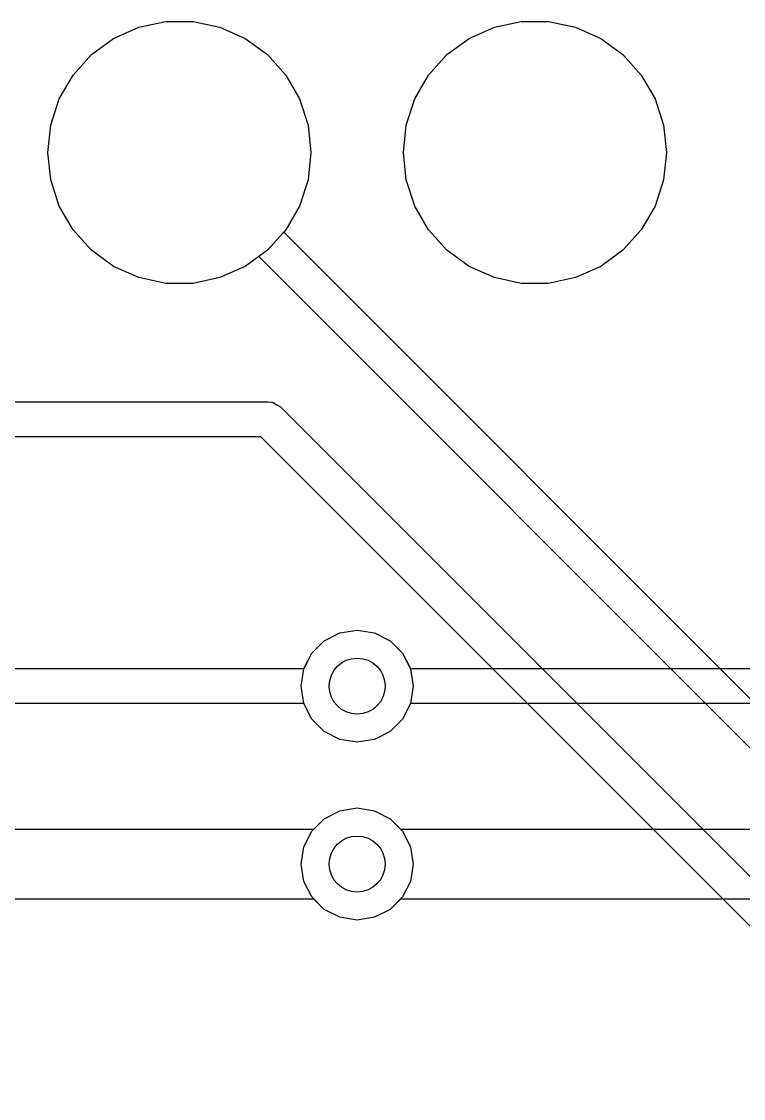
# Model space of a CAD drawing. Header units: millimetres. Extents: x 0 to 489, y -139 to 89.
# Drawn here: x 130.09 to 135.25, y -33.82 to -26.13 of the extents above; entities that cross this region are included whole.
import ezdxf

# ---------------------------------------------------------------- set-up
doc = ezdxf.new("R2010")
doc.units = ezdxf.units.MM
doc.header["$MEASUREMENT"] = 0
doc.layers.add('BLACK', color=7, linetype='CONTINUOUS')

msp = doc.modelspace()

# ---------------------------------------------------------------- linework, layer by layer
at = {"layer": 'BLACK', "linetype": 'Continuous'}
for p, q in [((130.93024, -26.17042), (131.12224, -26.12952)), ((130.93024, -26.17042), (131.12224, -26.12952)), ((130.93024, -26.17042), (131.12224, -26.12952)), ((130.93024, -26.17042), (131.12224, -26.12952)), ((131.12224, -26.12952), (131.31824, -26.12952)), ((131.12224, -26.12952), (131.31824, -26.12952)), ((131.12224, -26.12952), (131.31824, -26.12952)), ((131.12224, -26.12952), (131.31824, -26.12952)), ((131.31824, -26.12952), (131.51024, -26.17042)), ((131.31824, -26.12952), (131.51024, -26.17042)), ((131.31824, -26.12952), (131.51024, -26.17042)), ((131.31824, -26.12952), (131.51024, -26.17042)), ((133.47024, -26.17042), (133.66224, -26.12952)), ((133.47024, -26.17042), (133.66224, -26.12952)), ((133.47024, -26.17042), (133.66224, -26.12952)), ((133.47024, -26.17042), (133.66224, -26.12952)), ((133.66224, -26.12952), (133.85824, -26.12952)), ((133.66224, -26.12952), (133.85824, -26.12952)), ((133.66224, -26.12952), (133.85824, -26.12952)), ((133.66224, -26.12952), (133.85824, -26.12952)), ((133.85824, -26.12952), (134.05024, -26.17042)), ((133.85824, -26.12952), (134.05024, -26.17042)), ((133.85824, -26.12952), (134.05024, -26.17042)), ((133.85824, -26.12952), (134.05024, -26.17042)), ((130.75024, -26.25032), (130.93024, -26.17042)), ((130.75024, -26.25032), (130.93024, -26.17042)), ((130.75024, -26.25032), (130.93024, -26.17042)), ((130.75024, -26.25032), (130.93024, -26.17042)), ((131.51024, -26.17042), (131.69024, -26.25032)), ((131.51024, -26.17042), (131.69024, -26.25032)), ((131.51024, -26.17042), (131.69024, -26.25032)), ((131.51024, -26.17042), (131.69024, -26.25032)), ((133.29024, -26.25032), (133.47024, -26.17042)), ((133.29024, -26.25032), (133.47024, -26.17042)), ((133.29024, -26.25032), (133.47024, -26.17042)), ((133.29024, -26.25032), (133.47024, -26.17042)), ((134.05024, -26.17042), (134.23024, -26.25032)), ((134.05024, -26.17042), (134.23024, -26.25032)), ((134.05024, -26.17042), (134.23024, -26.25032)), ((134.05024, -26.17042), (134.23024, -26.25032)), ((130.59124, -26.36582), (130.75024, -26.25032)), ((130.59124, -26.36582), (130.75024, -26.25032)), ((130.59124, -26.36582), (130.75024, -26.25032)), ((130.59124, -26.36582), (130.75024, -26.25032)), ((131.69024, -26.25032), (131.84924, -26.36582)), ((131.69024, -26.25032), (131.84924, -26.36582)), ((131.69024, -26.25032), (131.84924, -26.36582)), ((131.69024, -26.25032), (131.84924, -26.36582)), ((133.13124, -26.36582), (133.29024, -26.25032)), ((133.13124, -26.36582), (133.29024, -26.25032)), ((133.13124, -26.36582), (133.29024, -26.25032)), ((133.13124, -26.36582), (133.29024, -26.25032)), ((134.23024, -26.25032), (134.38924, -26.36582)), ((134.23024, -26.25032), (134.38924, -26.36582)), ((134.23024, -26.25032), (134.38924, -26.36582)), ((134.23024, -26.25032), (134.38924, -26.36582)), ((130.46024, -26.51182), (130.59124, -26.36582)), ((130.46024, -26.51182), (130.59124, -26.36582)), ((130.46024, -26.51182), (130.59124, -26.36582)), ((130.46024, -26.51182), (130.59124, -26.36582)), ((131.84924, -26.36582), (131.98024, -26.51182)), ((131.84924, -26.36582), (131.98024, -26.51182)), ((131.84924, -26.36582), (131.98024, -26.51182)), ((131.84924, -26.36582), (131.98024, -26.51182)), ((133.00024, -26.51182), (133.13124, -26.36582)), ((133.00024, -26.51182), (133.13124, -26.36582)), ((133.00024, -26.51182), (133.13124, -26.36582)), ((133.00024, -26.51182), (133.13124, -26.36582)), ((134.38924, -26.36582), (134.52024, -26.51182)), ((134.38924, -26.36582), (134.52024, -26.51182)), ((134.38924, -26.36582), (134.52024, -26.51182)), ((134.38924, -26.36582), (134.52024, -26.51182)), ((130.36124, -26.68192), (130.46024, -26.51182)), ((130.36124, -26.68192), (130.46024, -26.51182)), ((130.36124, -26.68192), (130.46024, -26.51182)), ((130.36124, -26.68192), (130.46024, -26.51182)), ((131.98024, -26.51182), (132.07924, -26.68192)), ((131.98024, -26.51182), (132.07924, -26.68192)), ((131.98024, -26.51182), (132.07924, -26.68192)), ((131.98024, -26.51182), (132.07924, -26.68192)), ((132.90124, -26.68192), (133.00024, -26.51182)), ((132.90124, -26.68192), (133.00024, -26.51182)), ((132.90124, -26.68192), (133.00024, -26.51182)), ((132.90124, -26.68192), (133.00024, -26.51182)), ((134.52024, -26.51182), (134.61924, -26.68192)), ((134.52024, -26.51182), (134.61924, -26.68192)), ((134.52024, -26.51182), (134.61924, -26.68192)), ((134.52024, -26.51182), (134.61924, -26.68192)), ((130.30124, -26.86882), (130.36124, -26.68192)), ((130.30124, -26.86882), (130.36124, -26.68192)), ((130.30124, -26.86882), (130.36124, -26.68192)), ((130.30124, -26.86882), (130.36124, -26.68192)), ((132.07924, -26.68192), (132.13924, -26.86882)), ((132.07924, -26.68192), (132.13924, -26.86882)), ((132.07924, -26.68192), (132.13924, -26.86882)), ((132.07924, -26.68192), (132.13924, -26.86882)), ((132.84124, -26.86882), (132.90124, -26.68192)), ((132.84124, -26.86882), (132.90124, -26.68192)), ((132.84124, -26.86882), (132.90124, -26.68192)), ((132.84124, -26.86882), (132.90124, -26.68192)), ((134.61924, -26.68192), (134.67924, -26.86882)), ((134.61924, -26.68192), (134.67924, -26.86882)), ((134.61924, -26.68192), (134.67924, -26.86882)), ((134.61924, -26.68192), (134.67924, -26.86882)), ((130.28024, -27.06422), (130.30124, -26.86882)), ((130.28024, -27.06422), (130.30124, -26.86882)), ((130.28024, -27.06422), (130.30124, -26.86882)), ((130.28024, -27.06422), (130.30124, -26.86882)), ((132.13924, -26.86882), (132.16024, -27.06422)), ((132.13924, -26.86882), (132.16024, -27.06422)), ((132.13924, -26.86882), (132.16024, -27.06422)), ((132.13924, -26.86882), (132.16024, -27.06422)), ((132.82024, -27.06422), (132.84124, -26.86882)), ((132.82024, -27.06422), (132.84124, -26.86882)), ((132.82024, -27.06422), (132.84124, -26.86882)), ((132.82024, -27.06422), (132.84124, -26.86882)), ((134.67924, -26.86882), (134.70024, -27.06422)), ((134.67924, -26.86882), (134.70024, -27.06422)), ((134.67924, -26.86882), (134.70024, -27.06422)), ((134.67924, -26.86882), (134.70024, -27.06422)), ((130.30124, -27.25962), (130.28024, -27.06422)), ((130.30124, -27.25962), (130.28024, -27.06422)), ((130.30124, -27.25962), (130.28024, -27.06422)), ((130.30124, -27.25962), (130.28024, -27.06422)), ((132.16024, -27.06422), (132.13924, -27.25962)), ((132.16024, -27.06422), (132.13924, -27.25962)), ((132.16024, -27.06422), (132.13924, -27.25962)), ((132.16024, -27.06422), (132.13924, -27.25962)), ((132.84124, -27.25962), (132.82024, -27.06422)), ((132.84124, -27.25962), (132.82024, -27.06422)), ((132.84124, -27.25962), (132.82024, -27.06422)), ((132.84124, -27.25962), (132.82024, -27.06422)), ((134.70024, -27.06422), (134.67924, -27.25962)), ((134.70024, -27.06422), (134.67924, -27.25962)), ((134.70024, -27.06422), (134.67924, -27.25962)), ((134.70024, -27.06422), (134.67924, -27.25962)), ((130.36124, -27.44652), (130.30124, -27.25962)), ((130.36124, -27.44652), (130.30124, -27.25962)), ((130.36124, -27.44652), (130.30124, -27.25962)), ((130.36124, -27.44652), (130.30124, -27.25962)), ((132.13924, -27.25962), (132.07924, -27.44652)), ((132.13924, -27.25962), (132.07924, -27.44652)), ((132.13924, -27.25962), (132.07924, -27.44652)), ((132.13924, -27.25962), (132.07924, -27.44652)), ((132.90124, -27.44652), (132.84124, -27.25962)), ((132.90124, -27.44652), (132.84124, -27.25962)), ((132.90124, -27.44652), (132.84124, -27.25962)), ((132.90124, -27.44652), (132.84124, -27.25962)), ((134.67924, -27.25962), (134.61924, -27.44652)), ((134.67924, -27.25962), (134.61924, -27.44652)), ((134.67924, -27.25962), (134.61924, -27.44652)), ((134.67924, -27.25962), (134.61924, -27.44652)), ((130.46024, -27.61662), (130.36124, -27.44652)), ((130.46024, -27.61662), (130.36124, -27.44652)), ((130.46024, -27.61662), (130.36124, -27.44652)), ((130.46024, -27.61662), (130.36124, -27.44652)), ((132.07924, -27.44652), (131.98024, -27.61662)), ((132.07924, -27.44652), (131.98024, -27.61662)), ((132.07924, -27.44652), (131.98024, -27.61662)), ((132.07924, -27.44652), (131.98024, -27.61662)), ((133.00024, -27.61662), (132.90124, -27.44652)), ((133.00024, -27.61662), (132.90124, -27.44652)), ((133.00024, -27.61662), (132.90124, -27.44652)), ((133.00024, -27.61662), (132.90124, -27.44652)), ((134.61924, -27.44652), (134.52024, -27.61662)), ((134.61924, -27.44652), (134.52024, -27.61662)), ((134.61924, -27.44652), (134.52024, -27.61662)), ((134.61924, -27.44652), (134.52024, -27.61662)), ((130.59124, -27.76262), (130.46024, -27.61662)), ((130.59124, -27.76262), (130.46024, -27.61662)), ((130.59124, -27.76262), (130.46024, -27.61662)), ((130.59124, -27.76262), (130.46024, -27.61662)), ((131.98024, -27.61662), (131.84924, -27.76262)), ((131.98024, -27.61662), (131.84924, -27.76262)), ((131.98024, -27.61662), (131.84924, -27.76262)), ((131.98024, -27.61662), (131.96624, -27.63302)), ((131.96624, -27.63302), (137.84424, -33.51132)), ((133.13124, -27.76262), (133.00024, -27.61662)), ((133.13124, -27.76262), (133.00024, -27.61662)), ((133.13124, -27.76262), (133.00024, -27.61662)), ((133.13124, -27.76262), (133.00024, -27.61662)), ((134.52024, -27.61662), (134.38924, -27.76262)), ((134.52024, -27.61662), (134.38924, -27.76262)), ((134.52024, -27.61662), (134.38924, -27.76262)), ((134.52024, -27.61662), (134.38924, -27.76262)), ((130.75024, -27.87812), (130.59124, -27.76262)), ((130.75024, -27.87812), (130.59124, -27.76262)), ((130.75024, -27.87812), (130.59124, -27.76262)), ((130.75024, -27.87812), (130.59124, -27.76262)), ((131.84924, -27.76262), (131.69024, -27.87812)), ((131.84924, -27.76262), (131.69024, -27.87812)), ((131.84924, -27.76262), (131.69024, -27.87812)), ((131.78724, -27.80772), (131.69024, -27.87812)), ((137.63024, -33.65152), (131.78724, -27.80772)), ((133.29024, -27.87812), (133.13124, -27.76262)), ((133.29024, -27.87812), (133.13124, -27.76262)), ((133.29024, -27.87812), (133.13124, -27.76262)), ((133.29024, -27.87812), (133.13124, -27.76262)), ((134.38924, -27.76262), (134.23024, -27.87812)), ((134.38924, -27.76262), (134.23024, -27.87812)), ((134.38924, -27.76262), (134.23024, -27.87812)), ((134.38924, -27.76262), (134.23024, -27.87812)), ((130.93024, -27.95802), (130.75024, -27.87812)), ((130.93024, -27.95802), (130.75024, -27.87812)), ((130.93024, -27.95802), (130.75024, -27.87812)), ((130.93024, -27.95802), (130.75024, -27.87812)), ((131.69024, -27.87812), (131.51024, -27.95802)), ((131.69024, -27.87812), (131.51024, -27.95802)), ((131.69024, -27.87812), (131.51024, -27.95802)), ((131.69024, -27.87812), (131.51024, -27.95802)), ((133.47024, -27.95802), (133.29024, -27.87812)), ((133.47024, -27.95802), (133.29024, -27.87812)), ((133.47024, -27.95802), (133.29024, -27.87812)), ((133.47024, -27.95802), (133.29024, -27.87812)), ((134.23024, -27.87812), (134.05024, -27.95802)), ((134.23024, -27.87812), (134.05024, -27.95802)), ((134.23024, -27.87812), (134.05024, -27.95802)), ((134.23024, -27.87812), (134.05024, -27.95802)), ((131.12224, -27.99892), (130.93024, -27.95802)), ((131.12224, -27.99892), (130.93024, -27.95802)), ((131.12224, -27.99892), (130.93024, -27.95802)), ((131.12224, -27.99892), (130.93024, -27.95802)), ((131.51024, -27.95802), (131.31824, -27.99892)), ((131.51024, -27.95802), (131.31824, -27.99892)), ((131.51024, -27.95802), (131.31824, -27.99892)), ((131.51024, -27.95802), (131.31824, -27.99892)), ((133.66224, -27.99892), (133.47024, -27.95802)), ((133.66224, -27.99892), (133.47024, -27.95802)), ((133.66224, -27.99892), (133.47024, -27.95802)), ((133.66224, -27.99892), (133.47024, -27.95802)), ((134.05024, -27.95802), (133.85824, -27.99892)), ((134.05024, -27.95802), (133.85824, -27.99892)), ((134.05024, -27.95802), (133.85824, -27.99892)), ((134.05024, -27.95802), (133.85824, -27.99892)), ((131.31824, -27.99892), (131.12224, -27.99892)), ((131.31824, -27.99892), (131.12224, -27.99892)), ((131.31824, -27.99892), (131.12224, -27.99892)), ((131.31824, -27.99892), (131.12224, -27.99892)), ((133.85824, -27.99892), (133.66224, -27.99892)), ((133.85824, -27.99892), (133.66224, -27.99892)), ((133.85824, -27.99892), (133.66224, -27.99892)), ((133.85824, -27.99892), (133.66224, -27.99892)), ((128.09724, -28.84422), (131.85524, -28.84422)), ((131.85524, -28.84422), (131.87724, -28.84742)), ((131.87724, -28.84742), (131.88224, -28.84712)), ((131.88224, -28.84712), (131.88424, -28.84842)), ((131.88424, -28.84842), (131.89024, -28.84932)), ((131.89024, -28.84932), (131.91624, -28.86602)), ((131.91624, -28.86602), (131.94324, -28.88082)), ((131.94324, -28.88082), (136.73124, -33.66842)), ((131.80324, -29.09422), (128.04524, -29.09422)), ((136.52724, -33.81792), (131.80324, -29.09422)), ((132.25524, -30.55062), (132.36624, -30.49382)), ((132.25524, -30.55062), (132.36624, -30.49382)), ((132.36624, -30.49382), (132.49024, -30.47422)), ((132.36624, -30.49382), (132.49024, -30.47422)), ((132.49024, -30.47422), (132.61424, -30.49382)), ((132.49024, -30.47422), (132.61424, -30.49382)), ((132.61424, -30.49382), (132.72524, -30.55062)), ((132.61424, -30.49382), (132.72524, -30.55062)), ((132.16624, -30.63912), (132.25524, -30.55062)), ((132.16624, -30.63912), (132.25524, -30.55062)), ((132.72524, -30.55062), (132.81424, -30.63912)), ((132.72524, -30.55062), (132.81424, -30.63912)), ((132.11024, -30.74922), (132.16624, -30.63912)), ((132.11024, -30.75062), (132.16624, -30.63912)), ((132.81424, -30.63912), (132.87024, -30.75062)), ((132.81424, -30.63912), (132.87024, -30.74922)), ((127.46224, -30.74922), (132.11024, -30.74922)), ((132.09024, -30.87422), (132.11024, -30.75062)), ((132.87024, -30.74922), (135.92024, -30.74922)), ((132.87024, -30.75062), (132.89024, -30.87422)), ((132.11024, -30.99782), (132.09024, -30.87422)), ((132.89024, -30.87422), (132.87024, -30.99782)), ((132.11024, -30.99922), (127.41024, -30.99922)), ((132.16624, -31.10932), (132.11024, -30.99782)), ((132.16624, -31.10932), (132.11024, -30.99922)), ((132.87024, -30.99782), (132.81424, -31.10932)), ((132.87024, -30.99922), (132.81424, -31.10932)), ((135.92024, -30.99922), (132.87024, -30.99922)), ((132.25524, -31.19782), (132.16624, -31.10932)), ((132.25524, -31.19782), (132.16624, -31.10932)), ((132.81424, -31.10932), (132.72524, -31.19782)), ((132.81424, -31.10932), (132.72524, -31.19782)), ((132.36624, -31.25462), (132.25524, -31.19782)), ((132.36624, -31.25462), (132.25524, -31.19782)), ((132.72524, -31.19782), (132.61424, -31.25462)), ((132.72524, -31.19782), (132.61424, -31.25462)), ((132.49024, -31.27422), (132.36624, -31.25462)), ((132.49024, -31.27422), (132.36624, -31.25462)), ((132.61424, -31.25462), (132.49024, -31.27422)), ((132.61424, -31.25462), (132.49024, -31.27422)), ((132.36624, -31.76382), (132.49024, -31.74422)), ((132.36624, -31.76382), (132.49024, -31.74422)), ((132.49024, -31.74422), (132.61424, -31.76382)), ((132.49024, -31.74422), (132.61424, -31.76382)), ((132.16624, -31.90912), (132.25524, -31.82062)), ((132.18124, -31.89422), (132.25524, -31.82062)), ((132.25524, -31.82062), (132.36624, -31.76382)), ((132.25524, -31.82062), (132.36624, -31.76382)), ((132.61424, -31.76382), (132.72524, -31.82062)), ((132.61424, -31.76382), (132.72524, -31.82062)), ((132.72524, -31.82062), (132.81424, -31.90912)), ((132.72524, -31.82062), (132.79924, -31.89422)), ((119.46424, -31.89422), (132.18124, -31.89422)), ((132.79924, -31.89422), (136.83124, -31.89422)), ((132.11024, -32.02062), (132.16624, -31.90912)), ((132.81424, -31.90912), (132.87024, -32.02062)), ((132.09024, -32.14422), (132.11024, -32.02062)), ((132.87024, -32.02062), (132.89024, -32.14422)), ((132.11024, -32.26782), (132.09024, -32.14422)), ((132.89024, -32.14422), (132.87024, -32.26782)), ((132.16624, -32.37932), (132.11024, -32.26782)), ((132.87024, -32.26782), (132.81424, -32.37932)), ((132.18124, -32.39422), (119.46424, -32.39422)), ((132.25524, -32.46782), (132.16624, -32.37932)), ((132.25524, -32.46782), (132.18124, -32.39422)), ((132.81424, -32.37932), (132.72524, -32.46782)), ((132.79924, -32.39422), (132.72524, -32.46782)), ((136.93524, -32.39422), (132.79924, -32.39422)), ((132.36624, -32.52462), (132.25524, -32.46782)), ((132.36624, -32.52462), (132.25524, -32.46782)), ((132.72524, -32.46782), (132.61424, -32.52462)), ((132.72524, -32.46782), (132.61424, -32.52462)), ((132.49024, -32.54422), (132.36624, -32.52462)), ((132.49024, -32.54422), (132.36624, -32.52462)), ((132.61424, -32.52462), (132.49024, -32.54422)), ((132.61424, -32.52462), (132.49024, -32.54422))]:
    msp.add_line(p, q, dxfattribs=at)
at = {"layer": 'BLACK'}
for centre in [(132.49024, -30.87422), (132.49024, -30.87422), (132.49024, -32.14422), (132.49024, -32.14422)]:
    msp.add_circle(centre, 0.2, dxfattribs=at)

doc.saveas('drawing.dxf')
